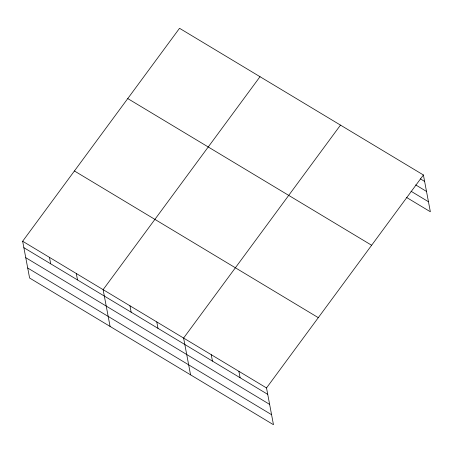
<?xml version="1.0" encoding="UTF-8"?>
<svg xmlns="http://www.w3.org/2000/svg" width="453" height="453" viewBox="0 0 453 453"><rect width="100%" height="100%" fill="white"/><g stroke="black" fill="none" stroke-linecap="round" stroke-linejoin="round"><path stroke-width="0.68" d="M423.402 174.983L266.523 387.938L273.47 424.71L29.598 278.017L22.65 241.245L179.53 28.29L423.402 174.983L430.35 211.755L406.318 197.298M260.011 76.699L103.125 289.654L110.073 326.426M340.486 125.107L183.607 338.063L190.554 374.835M420.412 178.873L424.614 181.404M415.695 184.915L426.505 191.421M411.035 191.257L428.459 201.738M127.757 98.567L371.63 245.254M74.422 170.974L318.295 317.661M22.65 241.245L266.523 387.938M23.862 247.672L267.734 394.359M25.759 257.683L269.626 404.376M27.707 268.006L271.579 414.693M238.884 371.313L240.096 377.734M211.245 354.688L212.457 361.109M156.778 321.924L157.995 328.346M129.954 305.792L131.166 312.213M76.302 273.521L77.514 279.943M49.473 257.383L50.691 263.805"/></g></svg>
